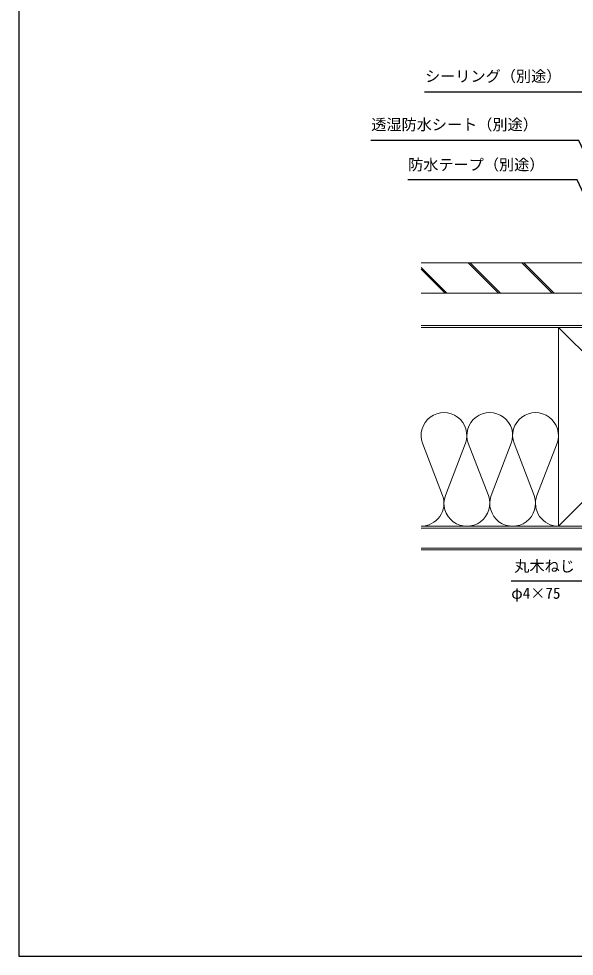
# Model space of a CAD drawing. Units: millimetres, scale not verified. Extents: x -525 to 525, y -783 to 779.
# Drawn here: x -525 to -231.6, y -782.8 to -287.9 of the extents above; entities that cross this region are included whole.
import ezdxf
from ezdxf.enums import TextEntityAlignment as Align

# ---------------------------------------------------------------- set-up
doc = ezdxf.new("R2010")
doc.units = ezdxf.units.MM
doc.header["$LTSCALE"] = 4
doc.layers.add('0-7_YKK_D', color=6, linetype='Continuous')
doc.layers.add('0-8_YKK_ZWAK', color=7, linetype='Continuous')
doc.layers.add('0-9_YSS_K', color=3, linetype='Continuous', lineweight=18)
doc.styles.add('ＭＳ ゴシック', font='')
doc.styles.get('ＭＳ ゴシック').set_extended_font_data('MS Gothic')

msp = doc.modelspace()

# ---------------------------------------------------------------- linework, layer by layer
at = {"layer": '0-7_YKK_D'}
for points in [[(-181.857, -416.293), (-182.935, -413.982), (-223.625, -326.722), (-310.775, -326.722)], [(-184.032, -448.8), (-185.11, -446.489), (-229.108, -352.135), (-339.068, -352.135)], [(-194.145, -449.8), (-195.222, -447.489), (-230.027, -372.851), (-319.504, -372.851)], [(-170.079, -487.955), (-171.156, -490.266), (-215.231, -584.784), (-264.953, -584.784)]]:
    msp.add_lwpolyline(points, dxfattribs=at)
at = {"layer": '0-8_YKK_ZWAK'}
msp.add_line((-525, 747.2), (-525, -782.8), dxfattribs=at)
msp.add_lwpolyline([(-525, -782.8), (525, -782.8), (525, 747.2)], dxfattribs=at)
at = {"layer": '0-9_YSS_K'}
for p, q in [((-152.465, -416.8), (-312.496, -416.8)), ((-312.496, -419.133), (-298.829, -432.8)), ((-312.496, -420.133), (-299.829, -432.8)), ((-287.545, -416.8), (-271.545, -432.8)), ((-286.545, -416.8), (-270.545, -432.8)), ((-259.261, -416.8), (-243.261, -432.8)), ((-258.261, -416.8), (-242.261, -432.8)), ((-152.465, -432.8), (-312.496, -432.8)), ((-239.965, -450.8), (-312.496, -450.8)), ((-134.965, -450.8), (-239.965, -555.8)), ((-239.965, -450.8), (-134.965, -555.8)), ((-301.137, -539.577), (-311.767, -512.023)), ((-289.048, -512.023), (-299.679, -539.577)), ((-276.96, -539.577), (-287.59, -512.023)), ((-264.871, -512.023), (-275.502, -539.577)), ((-252.783, -539.577), (-263.413, -512.023)), ((-240.694, -512.023), (-251.324, -539.577)), ((-122.465, -555.8), (-312.496, -555.8)), ((-122.465, -556.8), (-312.496, -556.8)), ((-122.465, -567.3), (-312.496, -567.3)), ((-122.465, -568.3), (-312.496, -568.3))]:
    msp.add_line(p, q, dxfattribs=at)
at = {"layer": '0-9_YSS_K', "color": 80}
msp.add_line((-208.465, -449.8), (-312.496, -449.8), dxfattribs=at)
at = {"layer": '0-9_YSS_K'}
msp.add_lwpolyline([(-239.965, -555.8), (-134.965, -555.8), (-134.965, -450.8), (-239.965, -450.8)], close=True, dxfattribs=at)
for centre, start, end in [((-300.408, -507.889), 340, 200), ((-276.231, -507.889), 340, 200), ((-252.053, -507.889), 340, 200), ((-312.496, -543.711), 270, 20), ((-288.319, -543.711), 160, 20), ((-264.142, -543.711), 160, 20), ((-239.965, -543.711), 160, 270)]:
    msp.add_arc(centre, 12.088, start, end, dxfattribs=at)

# ---------------------------------------------------------------- texts
at = {"layer": '0-7_YKK_D', "style": 'ＭＳ ゴシック'}
for s, p in [('シーリング（別途）', (-310.387, -322.922)), ('透湿防水シート（別途）', (-338.816, -348.452)), ('防水テープ（別途）', (-319.346, -369.612)), ('丸木ねじ', (-263.294, -581.551)), ('φ4×75', (-264.885, -595.839))]:
    msp.add_text(s, height=5.865, dxfattribs=at).set_placement(p, align=Align.BOTTOM_LEFT)

doc.saveas('drawing.dxf')
